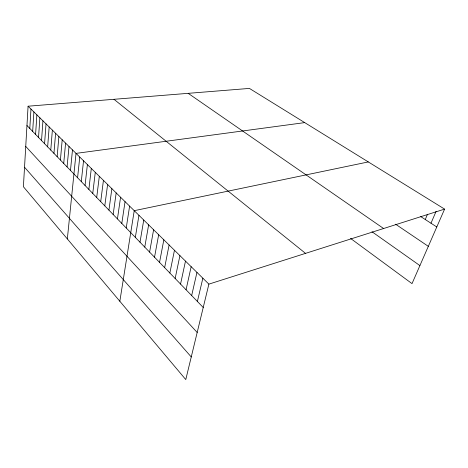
<?xml version="1.0" encoding="UTF-8"?>
<svg xmlns="http://www.w3.org/2000/svg" width="468" height="468" viewBox="0 0 468 468"><rect width="100%" height="100%" fill="white"/><g stroke="black" fill="none" stroke-linecap="round" stroke-linejoin="round"><path stroke-width="0.7" d="M28.08 106.207L23.4 186.732L185.778 379.583L208.88 284.129L444.6 209.108L249.415 88.417L28.08 106.207L208.88 284.129M29.794 128.425L30.97 109.056M32.672 131.397L33.901 111.934M35.586 134.404L36.873 114.859M38.54 137.452L39.879 117.825M41.535 140.546L42.939 120.832M44.571 143.682L46.034 123.88M47.648 146.858L49.175 126.968M50.772 150.082L52.363 130.104M53.943 153.352L55.598 133.286M57.154 156.669L58.874 136.516M60.413 160.033L62.203 139.792M63.718 163.449L65.584 143.114M67.07 166.912L69.012 146.49M70.475 170.428L72.487 149.912M67.345 238.926L76.021 153.387L304.715 122.616M77.577 177.758L79.753 157.061M81.286 181.584L83.538 160.787M85.047 185.468L87.393 164.578M88.867 189.417L91.307 168.427M92.752 193.424L95.279 172.341M96.701 197.502L99.321 176.319M100.714 201.644L103.434 180.361M104.791 205.856L107.611 184.474M108.939 210.132L111.864 188.657M113.151 214.484L116.187 192.91M117.439 218.913L120.58 197.239M121.797 223.411L125.055 201.638M126.231 227.992L129.607 206.119M119.837 301.263L134.234 210.676L368.298 161.934M135.334 237.387L138.949 215.315M140.002 242.208L143.746 220.036M144.758 247.116L148.637 224.845M149.596 252.112L153.609 229.741M154.522 257.195L158.675 234.725M159.541 262.378L163.841 239.809M164.648 267.649L169.1 244.98M169.849 273.025L174.459 250.257M175.155 278.495L179.917 255.627M180.554 284.076L185.486 261.109M186.059 289.756L191.16 266.696M191.669 295.554L196.952 272.394M197.391 301.456L202.855 278.203M425.266 219.527L427.489 214.274M430.987 223.224L436.094 211.361M444.6 209.108L412.015 283.626L350.55 238.411M420.75 216.614L436.79 226.968M395.583 224.213L428.319 246.338M188.189 93.343L383.614 228.519M371.966 231.724L419.901 265.59M113.987 99.304L305.534 253.369M26.957 125.5L203.229 307.482M25.74 146.42L197.18 332.461M24.535 167.228L191.254 356.949"/></g></svg>
